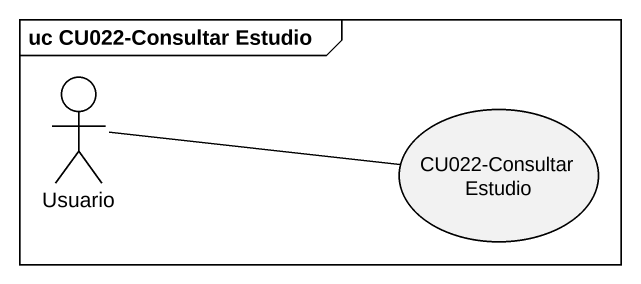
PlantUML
@startuml
mainframe uc CU022-Consultar Estudio
actor Usuario
usecase "CU022-Consultar Estudio" as CU022_Consultar_Estudio
Usuario -right- CU022_Consultar_Estudio
@enduml
